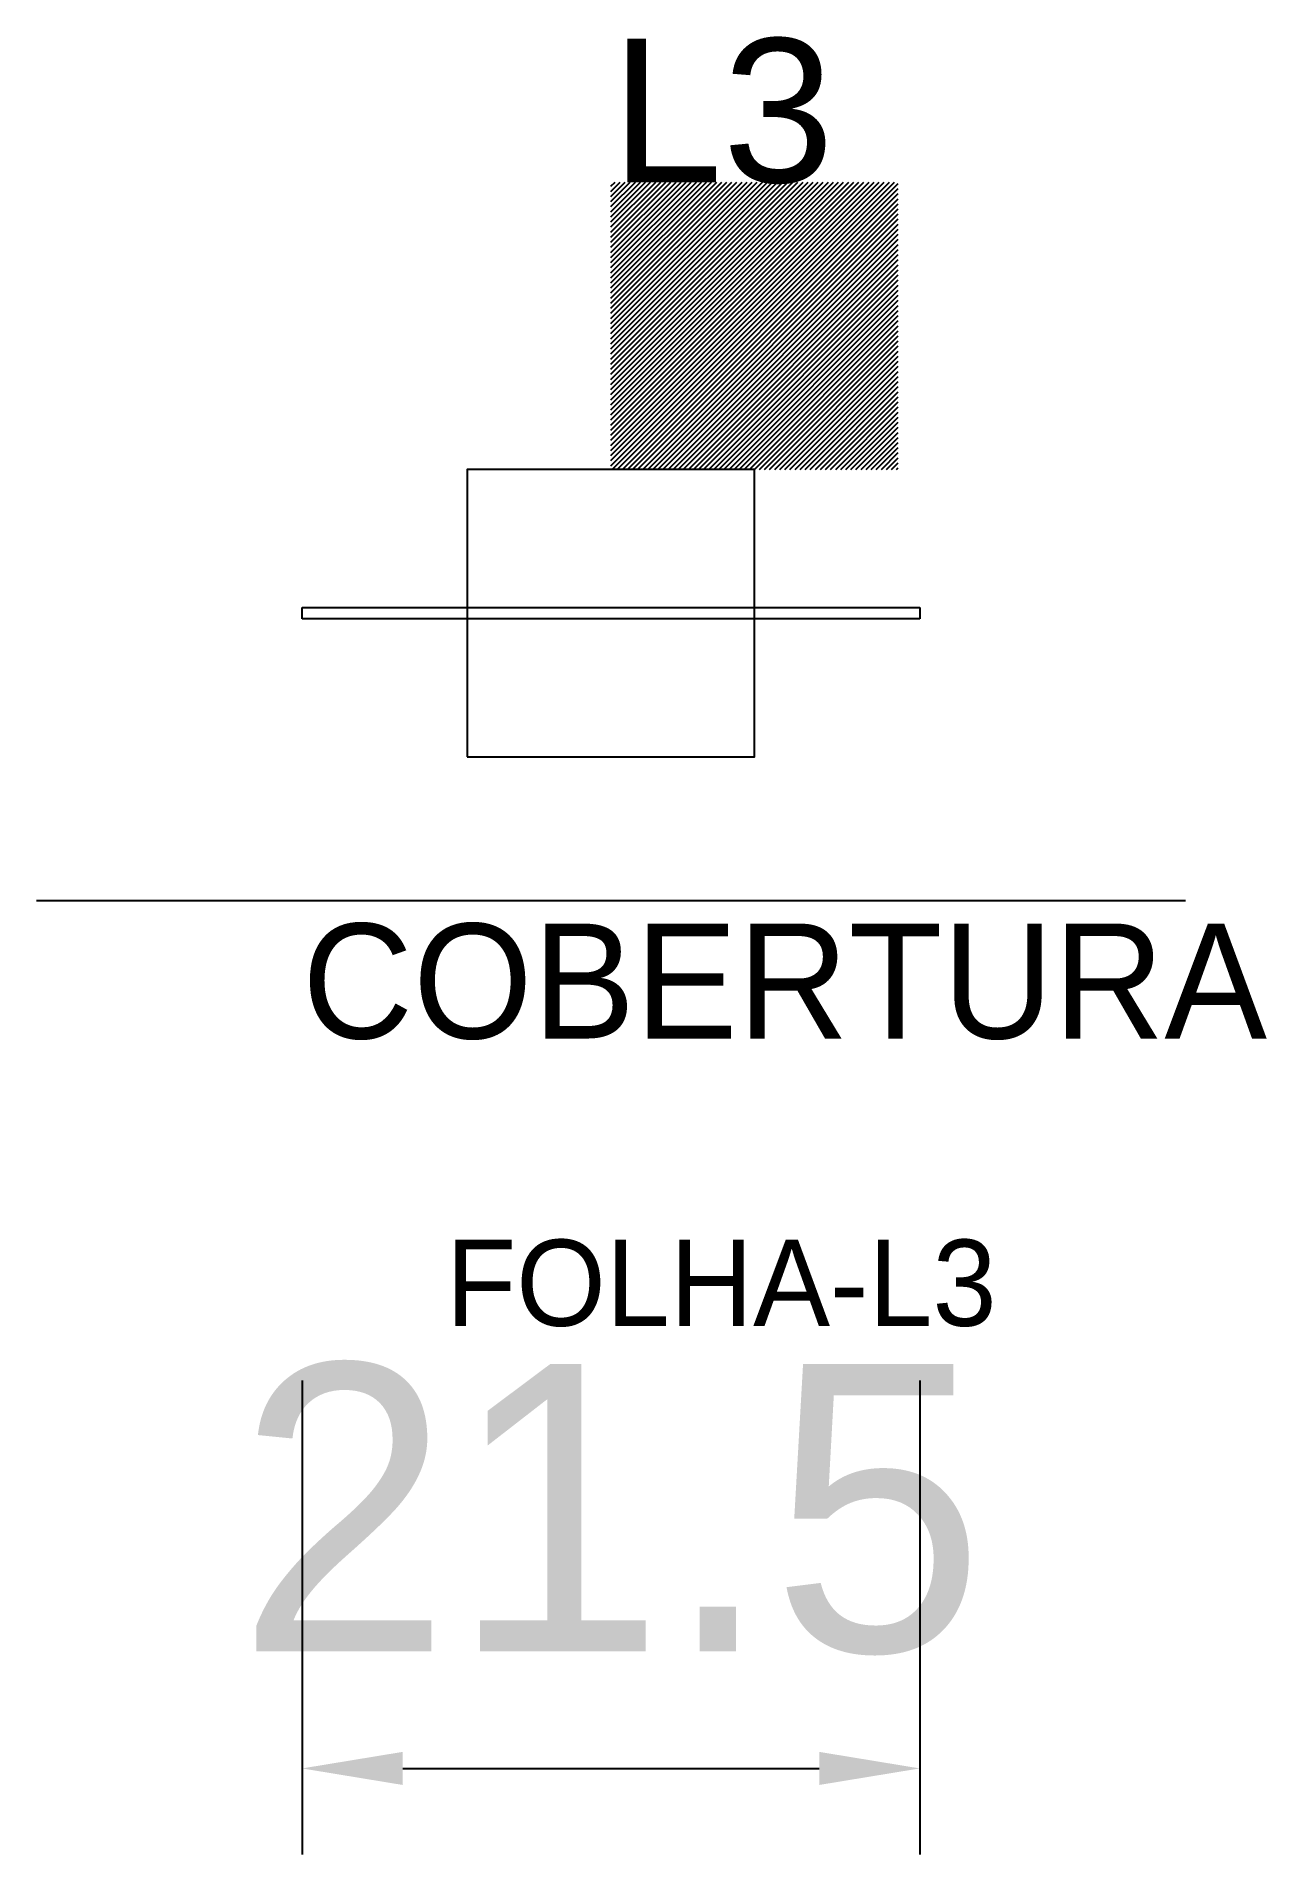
# Model space of a CAD drawing. Header units: metres. Extents: x 212.9 to 255.8, y 158.1 to 221.4.
import ezdxf

# ---------------------------------------------------------------- set-up
doc = ezdxf.new("R2010")
doc.units = ezdxf.units.M
for name, color, linetype in [('COTA', 241, 'CONTINUOUS'), ('FOLHA', 255, 'CONTINUOUS'), ('Hachura', 251, 'CONTINUOUS'), ('NOMENCLATURA', 7, 'CONTINUOUS'), ('Nível', 160, 'CONTINUOUS'), ('Painéis', 200, 'CONTINUOUS'), ('Pilares', 5, 'CONTINUOUS'), ('REAPROVEITAMENTO', 251, 'CONTINUOUS'), ('SARR_2.2x7', 40, 'CONTINUOUS')]:
    doc.layers.add(name, color=color, linetype=linetype)
doc.styles.add('ARIAL', font='Arial.ttf')
doc.dimstyles.new('EZ DXF', dxfattribs={"dimtxt": 10, "dimasz": 3.5, "dimexe": 3, "dimexo": 1.5, "dimgap": 1, "dimtad": 1, "dimdec": 1, "dimdsep": 46, "dimcen": 2.5, "dimazin": 3, "dimtfac": 1, "dimtmove": 0, "dimatfit": 3})

msp = doc.modelspace()

# ---------------------------------------------------------------- hatches: boundary and pattern name
at = {"layer": 'Hachura'}
h = msp.add_hatch(dxfattribs=at)
h.set_pattern_fill('ANSI31', scale=50)
h.paths.add_polyline_path([(222.2, 201.5), (243.7, 201.5), (243.7, 201.1), (222.2, 201.1)])
h = msp.add_hatch(dxfattribs=at)
h.set_pattern_fill('ANSI31', scale=50)
h.paths.add_polyline_path([(222.2, 201.5), (243.7, 201.5), (243.7, 201.1), (222.2, 201.1)])
at = {"layer": 'Reaproveitamento'}
h = msp.add_hatch(dxfattribs=at)
h.set_pattern_fill('SOLID')
h.paths.add_polyline_path([(232.95, 206.3), (242.95, 206.3), (242.95, 216.3), (232.95, 216.3)])
h = msp.add_hatch(dxfattribs=at)
h.set_pattern_fill('SOLID')
h.paths.add_polyline_path([(232.95, 206.3), (242.95, 206.3), (242.95, 216.3), (232.95, 216.3)])

# ---------------------------------------------------------------- linework, layer by layer
at = {"layer": 'Painéis', "color": 200}
for p, q in [((222.2, 201.5), (243.7, 201.5)), ((222.2, 201.1), (222.2, 201.5)), ((222.2, 201.5), (243.7, 201.5)), ((222.2, 201.1), (222.2, 201.5)), ((243.7, 201.5), (243.7, 201.1)), ((243.7, 201.5), (243.7, 201.1)), ((243.7, 201.1), (222.2, 201.1)), ((243.7, 201.1), (222.2, 201.1))]:
    msp.add_line(p, q, dxfattribs=at)
at = {"layer": 'Pilares'}
msp.add_lwpolyline([(227.95, 196.3), (237.95, 196.3), (237.95, 206.3), (227.95, 206.3)], close=True, dxfattribs=at)
msp.add_lwpolyline([(227.95, 196.3), (237.95, 196.3), (237.95, 206.3), (227.95, 206.3)], close=True, dxfattribs=at)
at = {"layer": 'SARR_2.2x7'}
msp.add_line((212.95, 191.3), (252.95, 191.3), dxfattribs=at)
msp.add_line((212.95, 191.3), (252.95, 191.3), dxfattribs=at)

# ---------------------------------------------------------------- texts
at = {"layer": 'FOLHA'}
msp.add_text('FOLHA-L3', height=3, dxfattribs=at).set_placement((227.2, 176.5))
msp.add_text('FOLHA-L3', height=3, dxfattribs=at).set_placement((227.2, 176.5))
at = {"layer": 'NOMENCLATURA', "insert": (232.95, 221.3), "char_height": 5, "attachment_point": 1, "style": 'ARIAL'}
msp.add_mtext('L3', dxfattribs=at)
msp.add_mtext('L3', dxfattribs=at)
at = {"layer": 'Nível'}
msp.add_text('COBERTURA', height=4, dxfattribs=at).set_placement((222.2, 186.5))
msp.add_text('COBERTURA', height=4, dxfattribs=at).set_placement((222.2, 186.5))

# ---------------------------------------------------------------- dimensions: what is measured, and where the dimension line sits
at = {"layer": 'COTA'}
msp.add_linear_dim(base=(222.2, 161.1), p1=(222.2, 176.1), p2=(243.7, 176.1), dimstyle='EZ DXF', dxfattribs=at).render()
msp.add_linear_dim(base=(222.2, 161.1), p1=(222.2, 176.1), p2=(243.7, 176.1), dimstyle='EZ DXF', dxfattribs=at).render()

doc.saveas('drawing.dxf')
